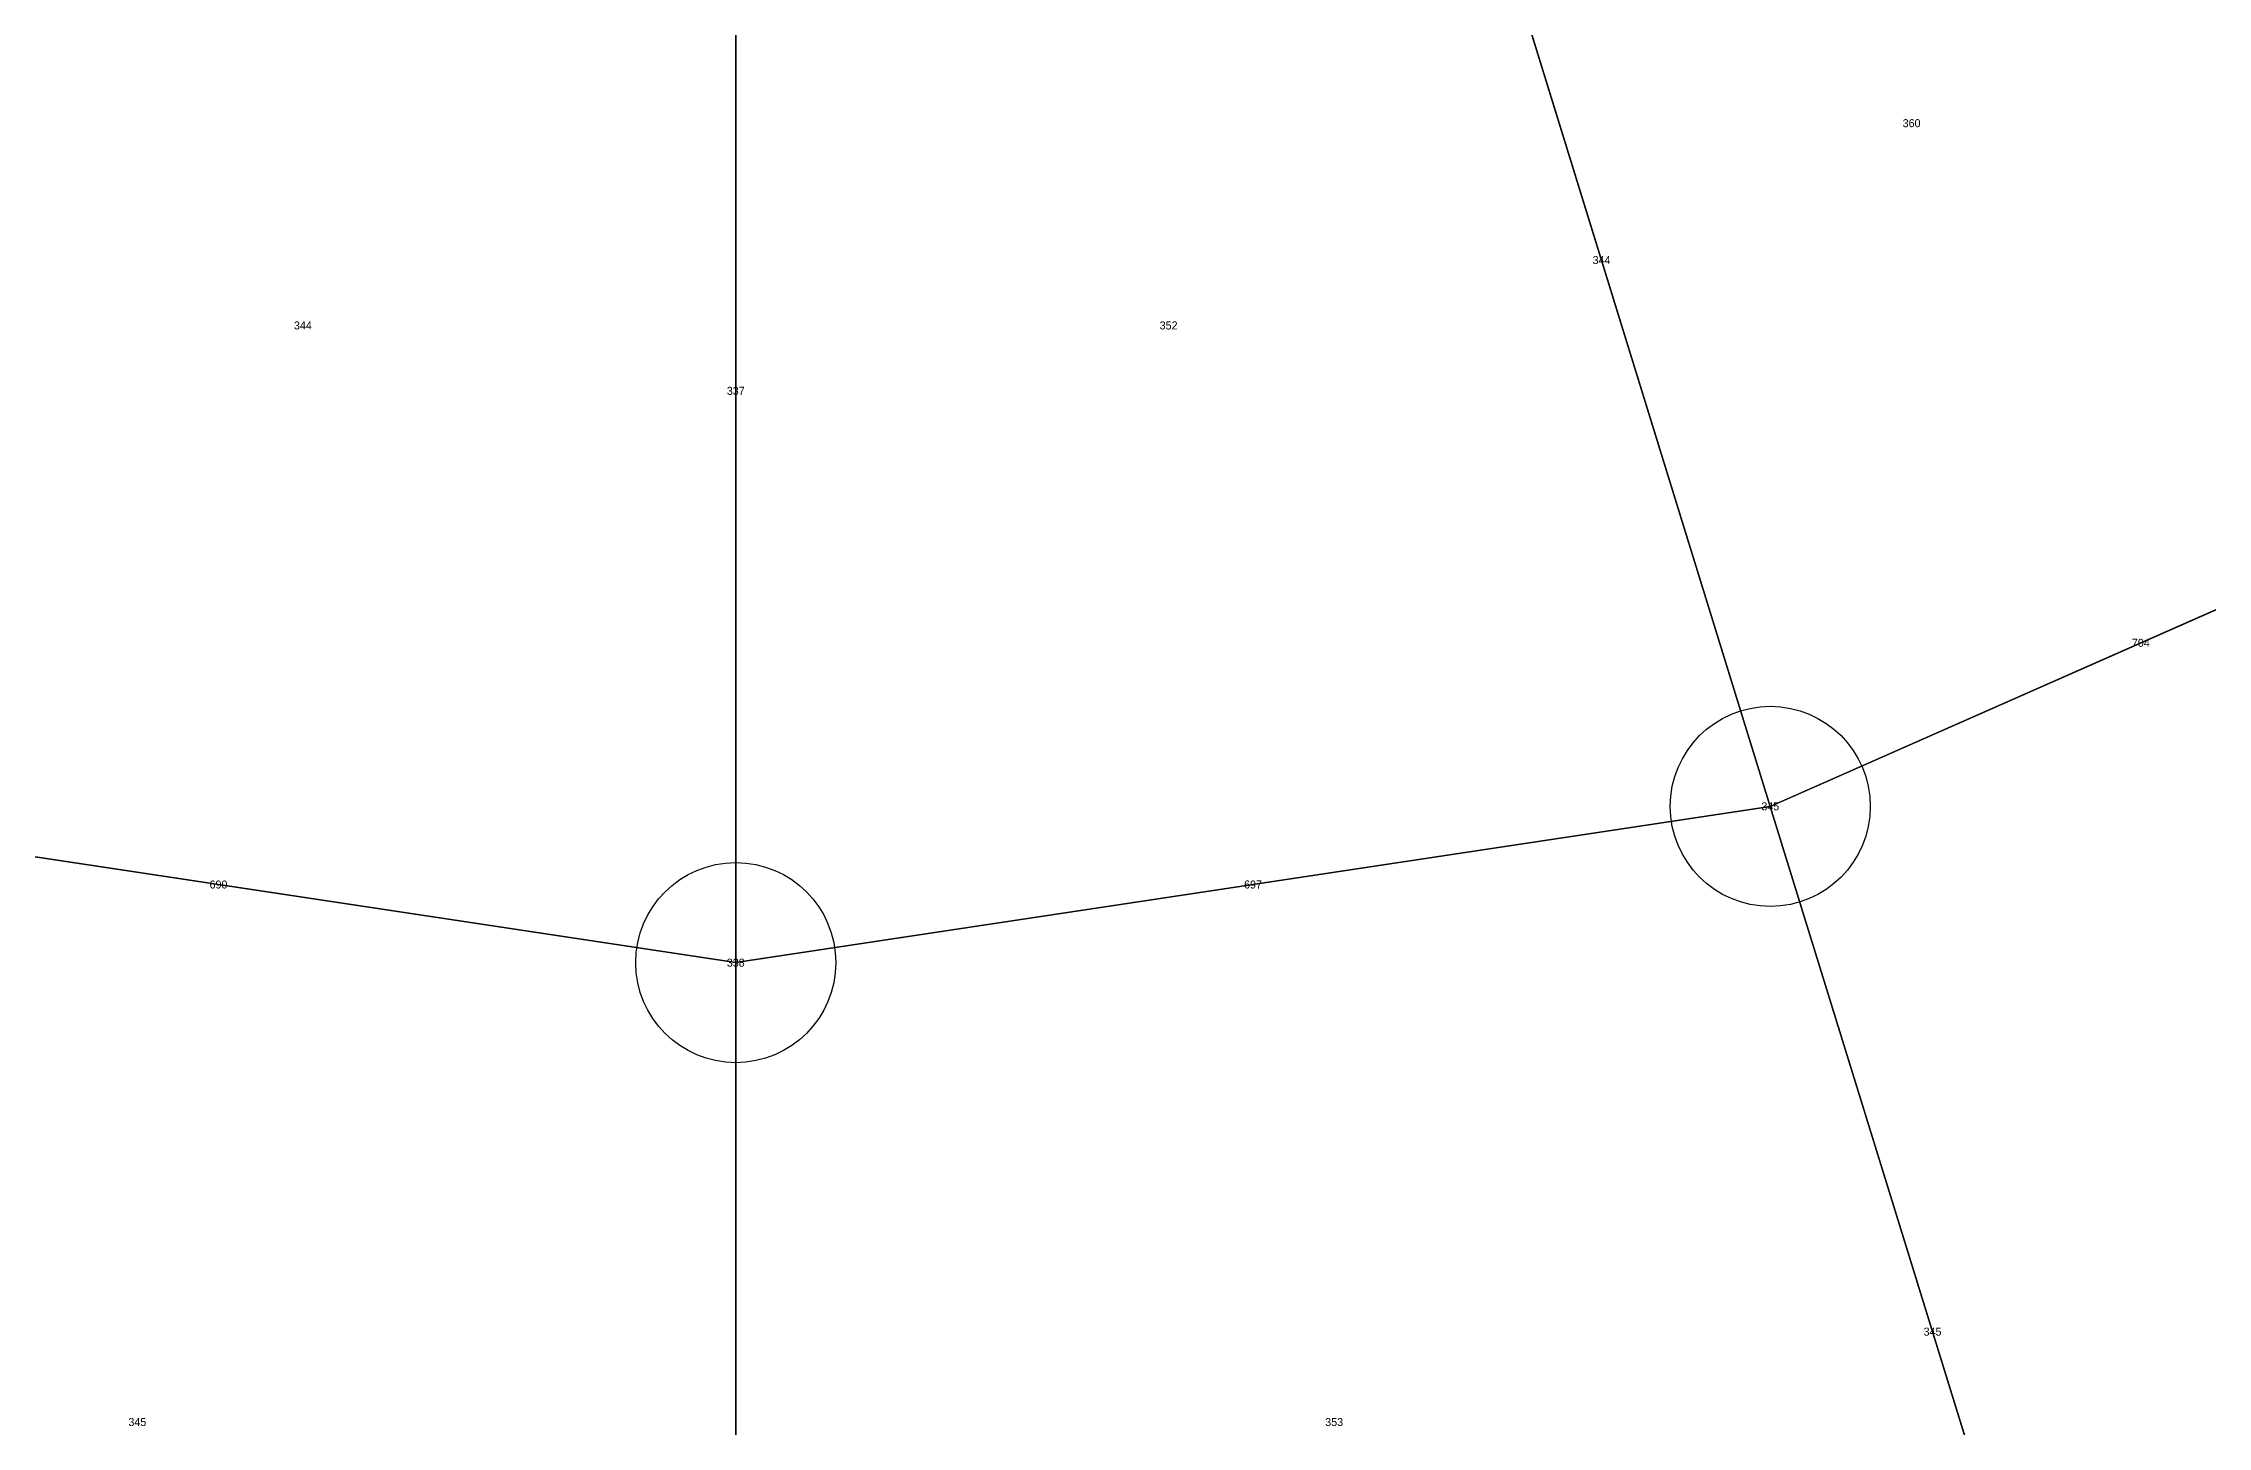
# Model space of a CAD drawing. Extents: x -2.75 to 2.75, y -2.5 to 2.5.
# Drawn here: x -0.173 to 0.368, y -0.992 to -0.646 of the extents above; entities that cross this region are included whole.
import ezdxf
from ezdxf.enums import TextEntityAlignment as Align

# ---------------------------------------------------------------- set-up
doc = ezdxf.new("R2010")
doc.units = 0
doc.header["$MEASUREMENT"] = 0
doc.header["$PDMODE"] = 33
doc.header["$PDSIZE"] = 0.05
for name, color, linetype in [('BRANCHE INTERNO', 7, 'Continuous'), ('BRANCHES-Index', 7, 'Continuous'), ('Faces', 7, 'Continuous'), ('Faces-Index', 7, 'Continuous'), ('NODI-Index', 7, 'Continuous'), ('NODO INTRADOSSO INTERNO', 7, 'Continuous')]:
    doc.layers.add(name, color=color, linetype=linetype)

msp = doc.modelspace()

# ---------------------------------------------------------------- linework, layer by layer
at = {"layer": 'BRANCHE INTERNO'}
for p, q in [((0.17421, -0.56374, 2.58517), (0.25857, -0.83674, 2.50285)), ((0, -0.59005, 2.58517), (0, -0.87578, 2.50285)), ((0.25857, -0.83674, 2.50285), (0.44379, -0.75502, 2.50285)), ((-0.25857, -0.83674, 2.50285), (0, -0.87578, 2.50285)), ((0, -0.87578, 2.50285), (0.25857, -0.83674, 2.50285)), ((0.25857, -0.83674, 2.50285), (0.33968, -1.09922, 2.38905)), ((0, -0.87578, 2.50285), (0, -1.15051, 2.38905))]:
    msp.add_line(p, q, dxfattribs=at)
at = {"layer": 'Faces'}
for points in [[(0.299, -0.50868, 2.58517), (0.37112, -0.45873, 2.58517), (0.55083, -0.68087, 2.50285), (0.44379, -0.75502, 2.50285)], [(0.17421, -0.56374, 2.58517), (0.299, -0.50868, 2.58517), (0.44379, -0.75502, 2.50285), (0.25857, -0.83674, 2.50285)], [(-0.17421, -0.56374, 2.58517), (0, -0.59005, 2.58517), (0, -0.87578, 2.50285), (-0.25857, -0.83674, 2.50285)], [(0, -0.59005, 2.58517), (0.17421, -0.56374, 2.58517), (0.25857, -0.83674, 2.50285), (0, -0.87578, 2.50285)], [(0.25857, -0.83674, 2.50285), (0.44379, -0.75502, 2.50285), (0.583, -0.99186, 2.38905), (0.33968, -1.09922, 2.38905)], [(-0.25857, -0.83674, 2.50285), (0, -0.87578, 2.50285), (0, -1.15051, 2.38905), (-0.33968, -1.09922, 2.38905)], [(0, -0.87578, 2.50285), (0.25857, -0.83674, 2.50285), (0.33968, -1.09922, 2.38905), (0, -1.15051, 2.38905)]]:
    msp.add_3dface(points, dxfattribs=at)
at = {"layer": 'NODO INTRADOSSO INTERNO'}
for p in [(0.25857, -0.83674, 2.50285), (0, -0.87578, 2.50285)]:
    msp.add_point(p, dxfattribs=at)

# ---------------------------------------------------------------- texts
at = {"layer": 'BRANCHES-Index'}
for s, p in [('344', (0.21639, -0.70024, 2.54401)), ('337', (0, -0.73292, 2.54401)), ('704', (0.35118, -0.79588, 2.50285)), ('690', (-0.12928, -0.85626, 2.50285)), ('697', (0.12928, -0.85626, 2.50285)), ('345', (0.29912, -0.96798, 2.44595))]:
    msp.add_text(s, height=0.002, dxfattribs=at).set_placement(p, align=Align.MIDDLE_CENTER)
at = {"layer": 'Faces-Index'}
for s, p in [('360', (0.29389, -0.66605, 2.54401)), ('344', (-0.10819, -0.71658, 2.54401)), ('352', (0.10819, -0.71658, 2.54401)), ('345', (-0.14956, -0.99056, 2.44595)), ('353', (0.14956, -0.99056, 2.44595))]:
    msp.add_text(s, height=0.002, dxfattribs=at).set_placement(p, align=Align.MIDDLE_CENTER)
at = {"layer": 'NODI-Index'}
for s, p in [('345', (0.25857, -0.83674, 2.50285)), ('338', (0, -0.87578, 2.50285))]:
    msp.add_text(s, height=0.002, dxfattribs=at).set_placement(p, align=Align.MIDDLE_CENTER)

doc.saveas('drawing.dxf')
